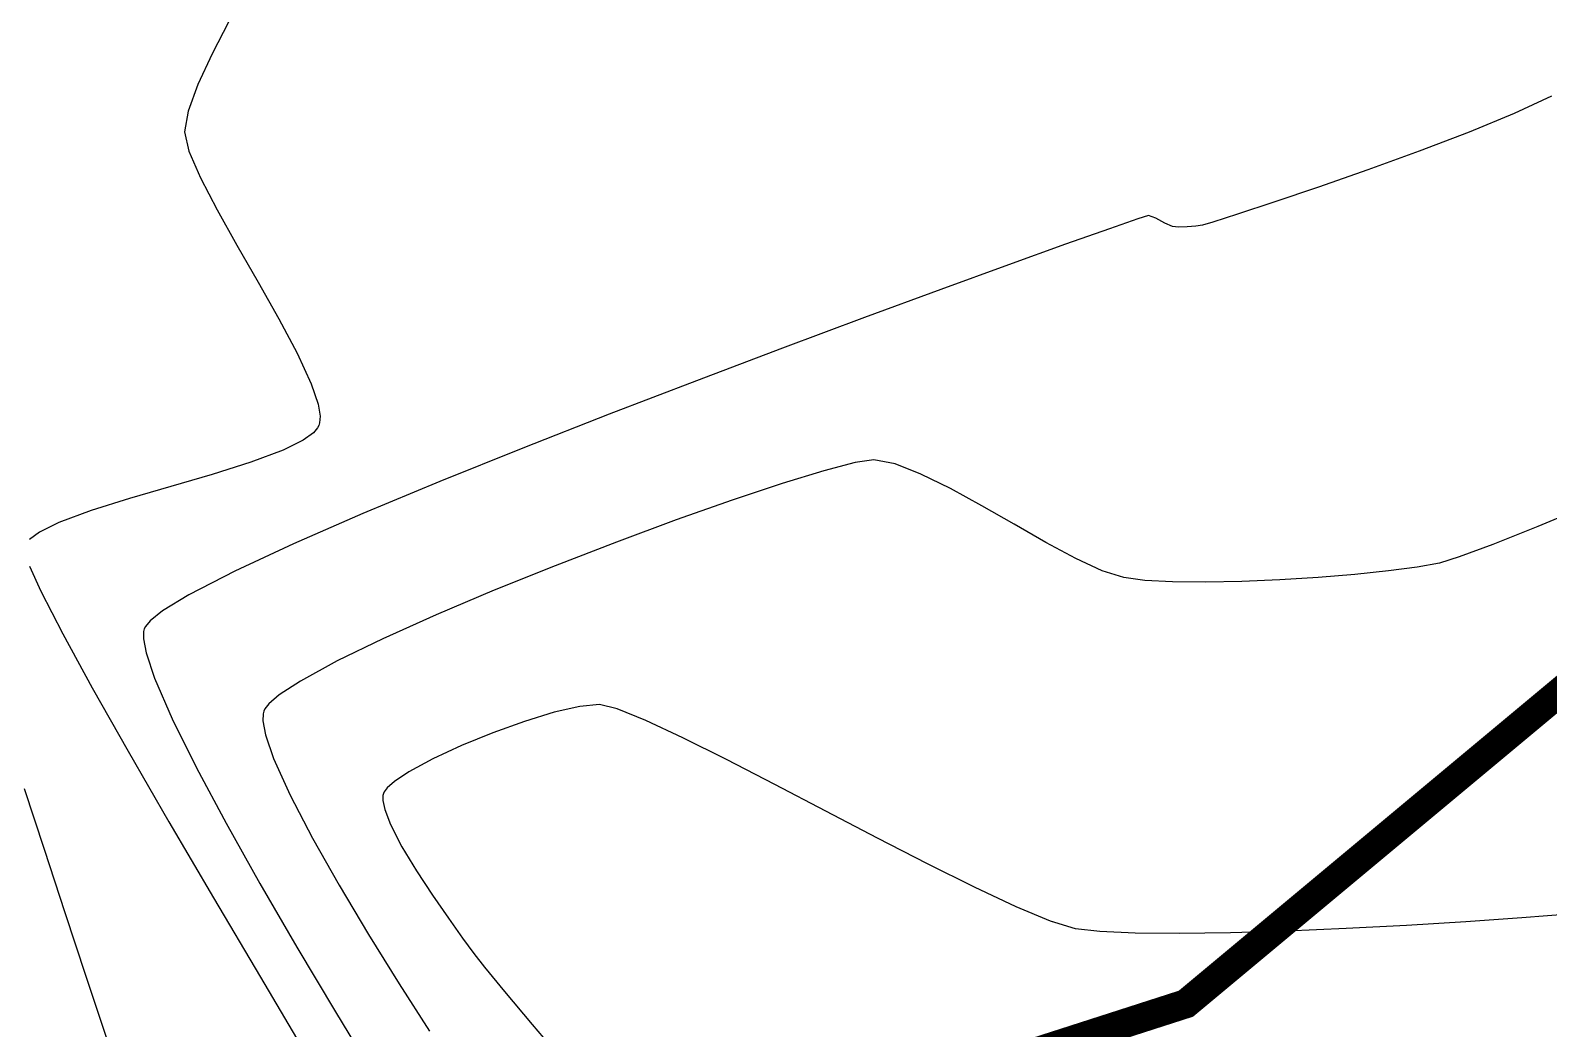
# Model space of a CAD drawing. Header units: metres. Extents: x 708868 to 711043, y 5411316 to 5413138.
# Drawn here: x 709690.2 to 709742.4, y 5411840.8 to 5411875 of the extents above; entities that cross this region are included whole.
import ezdxf

# ---------------------------------------------------------------- set-up
doc = ezdxf.new("R2010")
doc.units = ezdxf.units.M
doc.linetypes.add('DASHED', pattern=[0.75, 0.5, -0.25])
for name, color, linetype in [('C-ANNO-TABL', 1, 'Continuous'), ('Rionegro 2010_Contours', 7, 'Continuous'), ('Rionegro 2014_Contours', 7, 'Continuous'), ('Rionegro 2018_Contours', 7, 'Continuous')]:
    doc.layers.add(name, color=color, linetype=linetype)

msp = doc.modelspace()

# ---------------------------------------------------------------- linework, layer by layer
at = {"layer": 'C-ANNO-TABL', "color": 4, "linetype": 'DASHED', "true_color": 0x3dffff, "const_width": 1, "flags": 128}
msp.add_lwpolyline([(711042.543, 5413065.077), (710960.959, 5413110.395), (710928.513, 5413129.625), (710904.958, 5413136.482), (710878.336, 5413137.92), (710860.981, 5413136.789), (710843.249, 5413130.002), (710825.895, 5413114.543), (710808.917, 5413089.658), (710785.526, 5413050.068), (710767.477, 5413018.497), (710750.578, 5412962.402), (710732.947, 5412902.164), (710722.628, 5412876.686), (710711.096, 5412854.241), (710709.275, 5412838.469), (710712.254, 5412799.164), (710711.402, 5412767.16), (710706.844, 5412750.077), (710696.967, 5412735.651), (710677.974, 5412728.438), (710654.043, 5412726.539), (710627.073, 5412724.641), (710606.56, 5412720.465), (710589.801, 5412712.38), (710580.579, 5412698.728), (710577.45, 5412692.07), (710576.617, 5412681.451), (710581.703, 5412658.886), (710586.523, 5412640.581), (710590.138, 5412620.108), (710586.764, 5412609.511), (710569.894, 5412600.358), (710548.445, 5412592.651), (710519.158, 5412593.645), (710507.899, 5412592.671), (710498.04, 5412592.908), (710476.647, 5412590.526), (710453.439, 5412584.652), (710430.062, 5412578.871), (710407.167, 5412571.646), (710393.361, 5412565.35), (710390.566, 5412558.779), (710388.557, 5412550.53), (710383.696, 5412533.008), (710380.563, 5412521.688), (710371.646, 5412514.462), (710365.862, 5412509.886), (710362.006, 5412504.587), (710331.377, 5412455.849), (710322.46, 5412437.304), (710314.748, 5412419.962), (710310.913, 5412404.45), (710310.19, 5412389.517), (710312.359, 5412375.548), (710316.697, 5412365.432), (710327.06, 5412353.871), (710331.95, 5412345.85), (710336.144, 5412343.076), (710341.696, 5412343.548), (710347.662, 5412345.732), (710357.763, 5412346.027), (710373.475, 5412344.551), (710380.943, 5412341.931), (710387.559, 5412337.031), (710390.335, 5412331.128), (710393.229, 5412321.911), (710394.372, 5412314.079), (710391.947, 5412287.733), (710391.947, 5412242.005), (710398.772, 5412181.359), (710397.167, 5412154.922), (710391.094, 5412141.084), (710382.348, 5412135.257), (710365.927, 5412125.119), (710349.52, 5412122.865), (710314.938, 5412100.532), (710310.163, 5412097.449), (710304.075, 5412096.969), (710288.946, 5412103.637), (710260.398, 5412118.748), (710227.162, 5412131.796), (710192.198, 5412139.844), (710067.128, 5412167.234), (710056.514, 5412173.822), (710010.254, 5412214.541), (709997.898, 5412231.696), (709990.986, 5412235.843), (709981.946, 5412236.812), (709941.868, 5412226.346), (709906.208, 5412219.679), (709872.554, 5412206.968), (709858.983, 5412200.97), (709841.485, 5412178.774), (709831.695, 5412162.57), (709826.818, 5412138.119), (709826.096, 5412113.866), (709847.992, 5412057.968), (709847.992, 5412027.524), (709841.153, 5411995.836), (709821.685, 5411967.669), (709785.127, 5411896.003), (709764.498, 5411870.427), (709729.916, 5411841.626), (709687.876, 5411828.101), (709653.609, 5411828.388), (709636.799, 5411836.292), (709611.994, 5411871.534), (709572.151, 5411935.234), (709533.465, 5411953.882), (709461.2, 5411963.077), (709400.577, 5411961.741), (709328.296, 5411946.172), (709283.904, 5411933.17), (709246.821, 5411886.153), (709230.211, 5411871.995), (709186.772, 5411865.786), (709143.573, 5411868.974), (709131.371, 5411871.677), (709115.438, 5411870.35), (709084.203, 5411857.653), (709062.638, 5411854.332), (708913.408, 5411851.538)], dxfattribs=at)
at = {"layer": 'Rionegro 2010_Contours'}
for points in [[(709742.469, 5411872.773, 231), (709741.191, 5411872.18, 231), (709739.641, 5411871.541, 231), (709737.93, 5411870.887, 231), (709736.169, 5411870.249, 231), (709734.468, 5411869.656, 231), (709732.939, 5411869.139, 231), (709731.692, 5411868.728, 231), (709730.839, 5411868.454, 231), (709730.489, 5411868.347, 231), (709730.26, 5411868.314, 231), (709729.958, 5411868.291, 231), (709729.663, 5411868.284, 231), (709729.45, 5411868.3, 231), (709729.193, 5411868.416, 231), (709728.88, 5411868.593, 231), (709728.628, 5411868.687, 231), (709728.262, 5411868.568, 231), (709727.286, 5411868.228, 231), (709725.778, 5411867.692, 231), (709723.82, 5411866.988, 231), (709721.493, 5411866.141, 231), (709718.878, 5411865.179, 231), (709716.054, 5411864.127, 231), (709713.103, 5411863.011, 231), (709710.105, 5411861.859, 231), (709707.142, 5411860.697, 231), (709704.294, 5411859.551, 231), (709701.641, 5411858.447, 231), (709699.264, 5411857.413, 231), (709697.244, 5411856.473, 231), (709695.662, 5411855.656, 231), (709694.766, 5411855.107, 231), (709694.336, 5411854.766, 231), (709694.175, 5411854.575, 231), (709694.134, 5411854.492, 231), (709694.112, 5411854.398, 231), (709694.108, 5411854.156, 231), (709694.2, 5411853.667, 231), (709694.491, 5411852.797, 231), (709695.095, 5411851.404, 231), (709695.926, 5411849.725, 231), (709696.945, 5411847.821, 231), (709698.108, 5411845.75, 231), (709699.374, 5411843.572, 231), (709700.702, 5411841.347, 231), (709702.05, 5411839.133, 231)], [(709723.167, 5411858.568, 232), (709722.91, 5411858.716, 232), (709721.826, 5411859.31, 232), (709720.816, 5411859.808, 232), (709719.925, 5411860.154, 232), (709719.2, 5411860.292, 232), (709718.556, 5411860.2, 232), (709717.48, 5411859.921, 232), (709716.046, 5411859.483, 232), (709714.33, 5411858.911, 232), (709712.408, 5411858.232, 232), (709710.355, 5411857.472, 232), (709708.246, 5411856.658, 232), (709706.156, 5411855.816, 232), (709704.161, 5411854.973, 232), (709702.336, 5411854.156, 232), (709700.757, 5411853.39, 232), (709699.498, 5411852.702, 232), (709698.773, 5411852.226, 232), (709698.418, 5411851.922, 232), (709698.281, 5411851.746, 232), (709698.244, 5411851.668, 232), (709698.22, 5411851.571, 232), (709698.214, 5411851.331, 232), (709698.301, 5411850.86, 232), (709698.578, 5411850.047, 232), (709699.147, 5411848.784, 232), (709699.915, 5411847.311, 232), (709700.83, 5411845.695, 232), (709701.84, 5411844.005, 232), (709702.893, 5411842.31, 232), (709703.939, 5411840.678, 232)], [(709725.447, 5411844.407, 233), (709725.262, 5411844.464, 233), (709724.085, 5411844.955, 233), (709722.656, 5411845.625, 233), (709721.045, 5411846.426, 233), (709719.318, 5411847.312, 233), (709717.545, 5411848.236, 233), (709715.795, 5411849.148, 233), (709714.135, 5411850.003, 233), (709712.634, 5411850.753, 233), (709711.361, 5411851.35, 233), (709710.385, 5411851.747, 233), (709709.772, 5411851.897, 233), (709709.099, 5411851.832, 233), (709708.214, 5411851.629, 233), (709707.192, 5411851.318, 233), (709706.108, 5411850.929, 233), (709705.036, 5411850.491, 233), (709704.05, 5411850.034, 233), (709703.224, 5411849.587, 233), (709702.73, 5411849.257, 233), (709702.481, 5411849.036, 233), (709702.381, 5411848.904, 233), (709702.354, 5411848.844, 233), (709702.336, 5411848.773, 233), (709702.332, 5411848.605, 233), (709702.396, 5411848.29, 233), (709702.595, 5411847.774, 233), (709702.985, 5411847.016, 233), (709703.482, 5411846.189, 233), (709704.032, 5411845.35, 233), (709704.581, 5411844.558, 233), (709705.073, 5411843.872, 233), (709705.455, 5411843.35, 233), (709705.821, 5411842.884, 233), (709706.507, 5411842.05, 233), (709707.459, 5411840.914, 233), (709708.625, 5411839.543, 233)]]:
    msp.add_polyline3d(points, dxfattribs=at)
at = {"layer": 'Rionegro 2014_Contours'}
for points in [[(709697.04, 5411875.346, 230), (709696.468, 5411874.227, 230), (709695.979, 5411873.174, 230), (709695.64, 5411872.258, 230), (709695.519, 5411871.553, 230), (709695.672, 5411870.888, 230), (709696.066, 5411869.976, 230), (709696.637, 5411868.881, 230), (709697.319, 5411867.667, 230), (709698.049, 5411866.398, 230), (709698.761, 5411865.138, 230), (709699.39, 5411863.952, 230), (709699.872, 5411862.903, 230), (709700.107, 5411862.206, 230), (709700.175, 5411861.788, 230), (709700.16, 5411861.567, 230), (709700.133, 5411861.475, 230), (709700.089, 5411861.39, 230), (709699.944, 5411861.22, 230), (709699.593, 5411860.966, 230), (709698.912, 5411860.629, 230), (709697.793, 5411860.211, 230), (709696.47, 5411859.794, 230), (709695.048, 5411859.38, 230), (709693.627, 5411858.966, 230), (709692.313, 5411858.553, 230), (709691.205, 5411858.141, 230), (709690.538, 5411857.811, 230), (709690.199, 5411857.563, 230)], [(709742.469, 5411872.773, 231), (709741.191, 5411872.18, 231), (709739.641, 5411871.541, 231), (709737.93, 5411870.887, 231), (709736.169, 5411870.249, 231), (709734.468, 5411869.656, 231), (709732.939, 5411869.139, 231), (709731.692, 5411868.728, 231), (709730.839, 5411868.454, 231), (709730.489, 5411868.347, 231), (709730.26, 5411868.314, 231), (709729.958, 5411868.291, 231), (709729.663, 5411868.284, 231), (709729.45, 5411868.3, 231), (709729.193, 5411868.416, 231), (709728.88, 5411868.593, 231), (709728.628, 5411868.687, 231), (709728.262, 5411868.568, 231), (709727.286, 5411868.228, 231), (709725.778, 5411867.692, 231), (709723.82, 5411866.988, 231), (709721.493, 5411866.141, 231), (709718.878, 5411865.179, 231), (709716.054, 5411864.127, 231), (709713.103, 5411863.011, 231), (709710.105, 5411861.859, 231), (709707.142, 5411860.697, 231), (709704.294, 5411859.551, 231), (709701.641, 5411858.447, 231), (709699.264, 5411857.413, 231), (709697.244, 5411856.473, 231), (709695.662, 5411855.656, 231), (709694.766, 5411855.107, 231), (709694.336, 5411854.766, 231), (709694.175, 5411854.575, 231), (709694.134, 5411854.492, 231), (709694.112, 5411854.398, 231), (709694.108, 5411854.156, 231), (709694.2, 5411853.667, 231), (709694.491, 5411852.797, 231), (709695.095, 5411851.404, 231), (709695.926, 5411849.725, 231), (709696.945, 5411847.821, 231), (709698.108, 5411845.75, 231), (709699.374, 5411843.572, 231), (709700.702, 5411841.347, 231), (709702.05, 5411839.133, 231)], [(709743.867, 5411858.78, 232), (709742, 5411858.012, 232), (709740.454, 5411857.393, 232), (709739.303, 5411856.96, 232), (709738.62, 5411856.746, 232), (709737.856, 5411856.61, 232), (709736.869, 5411856.48, 232), (709735.717, 5411856.362, 232), (709734.456, 5411856.26, 232), (709733.143, 5411856.179, 232), (709731.834, 5411856.123, 232), (709730.588, 5411856.098, 232), (709729.46, 5411856.107, 232), (709728.506, 5411856.157, 232), (709727.785, 5411856.25, 232), (709727.038, 5411856.49, 232), (709726.13, 5411856.912, 232), (709725.108, 5411857.461, 232), (709724.019, 5411858.081, 232), (709722.91, 5411858.716, 232), (709721.826, 5411859.31, 232), (709720.816, 5411859.808, 232), (709719.925, 5411860.154, 232), (709719.2, 5411860.292, 232), (709718.556, 5411860.2, 232), (709717.48, 5411859.921, 232), (709716.046, 5411859.483, 232), (709714.33, 5411858.911, 232), (709712.408, 5411858.232, 232), (709710.355, 5411857.472, 232), (709708.246, 5411856.658, 232), (709706.156, 5411855.816, 232), (709704.161, 5411854.973, 232), (709702.336, 5411854.156, 232), (709700.757, 5411853.39, 232), (709699.498, 5411852.702, 232), (709698.773, 5411852.226, 232), (709698.418, 5411851.922, 232), (709698.281, 5411851.746, 232), (709698.244, 5411851.668, 232), (709698.22, 5411851.571, 232), (709698.214, 5411851.331, 232), (709698.301, 5411850.86, 232), (709698.578, 5411850.047, 232), (709699.147, 5411848.784, 232), (709699.915, 5411847.311, 232), (709700.83, 5411845.695, 232), (709701.84, 5411844.005, 232), (709702.893, 5411842.31, 232), (709703.939, 5411840.678, 232)], [(709690.196, 5411856.642, 230), (709690.584, 5411855.786, 230), (709691.339, 5411854.317, 230), (709692.351, 5411852.465, 230), (709693.58, 5411850.296, 230), (709694.98, 5411847.874, 230), (709696.51, 5411845.265, 230), (709698.125, 5411842.534, 230), (709699.783, 5411839.745, 230)], [(709743.211, 5411844.715, 233), (709741.455, 5411844.571, 233), (709739.525, 5411844.434, 233), (709737.491, 5411844.31, 233), (709735.421, 5411844.204, 233), (709733.385, 5411844.119, 233), (709731.451, 5411844.062, 233), (709729.689, 5411844.037, 233), (709728.167, 5411844.048, 233), (709726.954, 5411844.101, 233), (709726.12, 5411844.2, 233), (709725.262, 5411844.464, 233), (709724.085, 5411844.955, 233), (709722.656, 5411845.625, 233), (709721.045, 5411846.426, 233), (709719.318, 5411847.312, 233), (709717.545, 5411848.236, 233), (709715.795, 5411849.148, 233), (709714.135, 5411850.003, 233), (709712.634, 5411850.753, 233), (709711.361, 5411851.35, 233), (709710.385, 5411851.747, 233), (709709.772, 5411851.897, 233), (709709.099, 5411851.832, 233), (709708.214, 5411851.629, 233), (709707.192, 5411851.318, 233), (709706.108, 5411850.929, 233), (709705.036, 5411850.491, 233), (709704.05, 5411850.034, 233), (709703.224, 5411849.587, 233), (709702.73, 5411849.257, 233), (709702.481, 5411849.036, 233), (709702.381, 5411848.904, 233), (709702.354, 5411848.844, 233), (709702.336, 5411848.773, 233), (709702.332, 5411848.605, 233), (709702.396, 5411848.29, 233), (709702.595, 5411847.774, 233), (709702.985, 5411847.016, 233), (709703.482, 5411846.189, 233), (709704.032, 5411845.35, 233), (709704.581, 5411844.558, 233), (709705.073, 5411843.872, 233), (709705.455, 5411843.35, 233), (709705.821, 5411842.884, 233), (709706.507, 5411842.05, 233), (709707.459, 5411840.914, 233), (709708.625, 5411839.543, 233)], [(709692.865, 5411840.393, 230), (709692.143, 5411842.554, 230), (709691.418, 5411844.75, 230), (709690.707, 5411846.92, 230), (709690.027, 5411849, 230)]]:
    msp.add_polyline3d(points, dxfattribs=at)
at = {"layer": 'Rionegro 2018_Contours'}
for points in [[(709697.04, 5411875.346, 230), (709696.468, 5411874.227, 230), (709695.979, 5411873.174, 230), (709695.64, 5411872.258, 230), (709695.519, 5411871.553, 230), (709695.672, 5411870.888, 230), (709696.066, 5411869.976, 230), (709696.637, 5411868.881, 230), (709697.319, 5411867.667, 230), (709698.049, 5411866.398, 230), (709698.761, 5411865.138, 230), (709699.39, 5411863.952, 230), (709699.872, 5411862.903, 230), (709700.107, 5411862.206, 230), (709700.175, 5411861.788, 230), (709700.16, 5411861.567, 230), (709700.133, 5411861.475, 230), (709700.089, 5411861.39, 230), (709699.944, 5411861.22, 230), (709699.593, 5411860.966, 230), (709698.912, 5411860.629, 230), (709697.793, 5411860.211, 230), (709696.47, 5411859.794, 230), (709695.048, 5411859.38, 230), (709693.627, 5411858.966, 230), (709692.313, 5411858.553, 230), (709691.205, 5411858.141, 230), (709690.538, 5411857.811, 230), (709690.199, 5411857.563, 230)], [(709742.469, 5411872.773, 231), (709741.191, 5411872.18, 231), (709739.641, 5411871.541, 231), (709737.93, 5411870.887, 231), (709736.169, 5411870.249, 231), (709734.468, 5411869.656, 231), (709732.939, 5411869.139, 231), (709731.692, 5411868.728, 231), (709730.839, 5411868.454, 231), (709730.489, 5411868.347, 231), (709730.26, 5411868.314, 231), (709729.958, 5411868.291, 231), (709729.663, 5411868.284, 231), (709729.45, 5411868.3, 231), (709729.193, 5411868.416, 231), (709728.88, 5411868.593, 231), (709728.628, 5411868.687, 231), (709728.262, 5411868.568, 231), (709727.286, 5411868.228, 231), (709725.778, 5411867.692, 231), (709723.82, 5411866.988, 231), (709721.493, 5411866.141, 231), (709718.878, 5411865.179, 231), (709716.054, 5411864.127, 231), (709713.103, 5411863.011, 231), (709710.105, 5411861.859, 231), (709707.142, 5411860.697, 231), (709704.294, 5411859.551, 231), (709701.641, 5411858.447, 231), (709699.264, 5411857.413, 231), (709697.244, 5411856.473, 231), (709695.662, 5411855.656, 231), (709694.766, 5411855.107, 231), (709694.336, 5411854.766, 231), (709694.175, 5411854.575, 231), (709694.134, 5411854.492, 231), (709694.112, 5411854.398, 231), (709694.108, 5411854.156, 231), (709694.2, 5411853.667, 231), (709694.491, 5411852.797, 231), (709695.095, 5411851.404, 231), (709695.926, 5411849.725, 231), (709696.945, 5411847.821, 231), (709698.108, 5411845.75, 231), (709699.374, 5411843.572, 231), (709700.702, 5411841.347, 231), (709702.05, 5411839.133, 231)], [(709743.867, 5411858.78, 232), (709742, 5411858.012, 232), (709740.454, 5411857.393, 232), (709739.303, 5411856.96, 232), (709738.62, 5411856.746, 232), (709737.856, 5411856.61, 232), (709736.869, 5411856.48, 232), (709735.717, 5411856.362, 232), (709734.456, 5411856.26, 232), (709733.143, 5411856.179, 232), (709731.834, 5411856.123, 232), (709730.588, 5411856.098, 232), (709729.46, 5411856.107, 232), (709728.506, 5411856.157, 232), (709727.785, 5411856.25, 232), (709727.038, 5411856.49, 232), (709726.13, 5411856.912, 232), (709725.108, 5411857.461, 232), (709724.019, 5411858.081, 232), (709722.91, 5411858.716, 232), (709721.826, 5411859.31, 232), (709720.816, 5411859.808, 232), (709719.925, 5411860.154, 232), (709719.2, 5411860.292, 232), (709718.556, 5411860.2, 232), (709717.48, 5411859.921, 232), (709716.046, 5411859.483, 232), (709714.33, 5411858.911, 232), (709712.408, 5411858.232, 232), (709710.355, 5411857.472, 232), (709708.246, 5411856.658, 232), (709706.156, 5411855.816, 232), (709704.161, 5411854.973, 232), (709702.336, 5411854.156, 232), (709700.757, 5411853.39, 232), (709699.498, 5411852.702, 232), (709698.773, 5411852.226, 232), (709698.418, 5411851.922, 232), (709698.281, 5411851.746, 232), (709698.244, 5411851.668, 232), (709698.22, 5411851.571, 232), (709698.214, 5411851.331, 232), (709698.301, 5411850.86, 232), (709698.578, 5411850.047, 232), (709699.147, 5411848.784, 232), (709699.915, 5411847.311, 232), (709700.83, 5411845.695, 232), (709701.84, 5411844.005, 232), (709702.893, 5411842.31, 232), (709703.939, 5411840.678, 232)], [(709690.196, 5411856.642, 230), (709690.584, 5411855.786, 230), (709691.339, 5411854.317, 230), (709692.351, 5411852.465, 230), (709693.58, 5411850.296, 230), (709694.98, 5411847.874, 230), (709696.51, 5411845.265, 230), (709698.125, 5411842.534, 230), (709699.783, 5411839.745, 230)], [(709743.211, 5411844.715, 233), (709741.455, 5411844.571, 233), (709739.525, 5411844.434, 233), (709737.491, 5411844.31, 233), (709735.421, 5411844.204, 233), (709733.385, 5411844.119, 233), (709731.451, 5411844.062, 233), (709729.689, 5411844.037, 233), (709728.167, 5411844.048, 233), (709726.954, 5411844.101, 233), (709726.12, 5411844.2, 233), (709725.262, 5411844.464, 233), (709724.085, 5411844.955, 233), (709722.656, 5411845.625, 233), (709721.045, 5411846.426, 233), (709719.318, 5411847.312, 233), (709717.545, 5411848.236, 233), (709715.795, 5411849.148, 233), (709714.135, 5411850.003, 233), (709712.634, 5411850.753, 233), (709711.361, 5411851.35, 233), (709710.385, 5411851.747, 233), (709709.772, 5411851.897, 233), (709709.099, 5411851.832, 233), (709708.214, 5411851.629, 233), (709707.192, 5411851.318, 233), (709706.108, 5411850.929, 233), (709705.036, 5411850.491, 233), (709704.05, 5411850.034, 233), (709703.224, 5411849.587, 233), (709702.73, 5411849.257, 233), (709702.481, 5411849.036, 233), (709702.381, 5411848.904, 233), (709702.354, 5411848.844, 233), (709702.336, 5411848.773, 233), (709702.332, 5411848.605, 233), (709702.396, 5411848.29, 233), (709702.595, 5411847.774, 233), (709702.985, 5411847.016, 233), (709703.482, 5411846.189, 233), (709704.032, 5411845.35, 233), (709704.581, 5411844.558, 233), (709705.073, 5411843.872, 233), (709705.455, 5411843.35, 233), (709705.821, 5411842.884, 233), (709706.507, 5411842.05, 233), (709707.459, 5411840.914, 233), (709708.625, 5411839.543, 233)], [(709692.865, 5411840.393, 230), (709692.143, 5411842.554, 230), (709691.418, 5411844.75, 230), (709690.707, 5411846.92, 230), (709690.027, 5411849, 230)]]:
    msp.add_polyline3d(points, dxfattribs=at)

doc.saveas('drawing.dxf')
